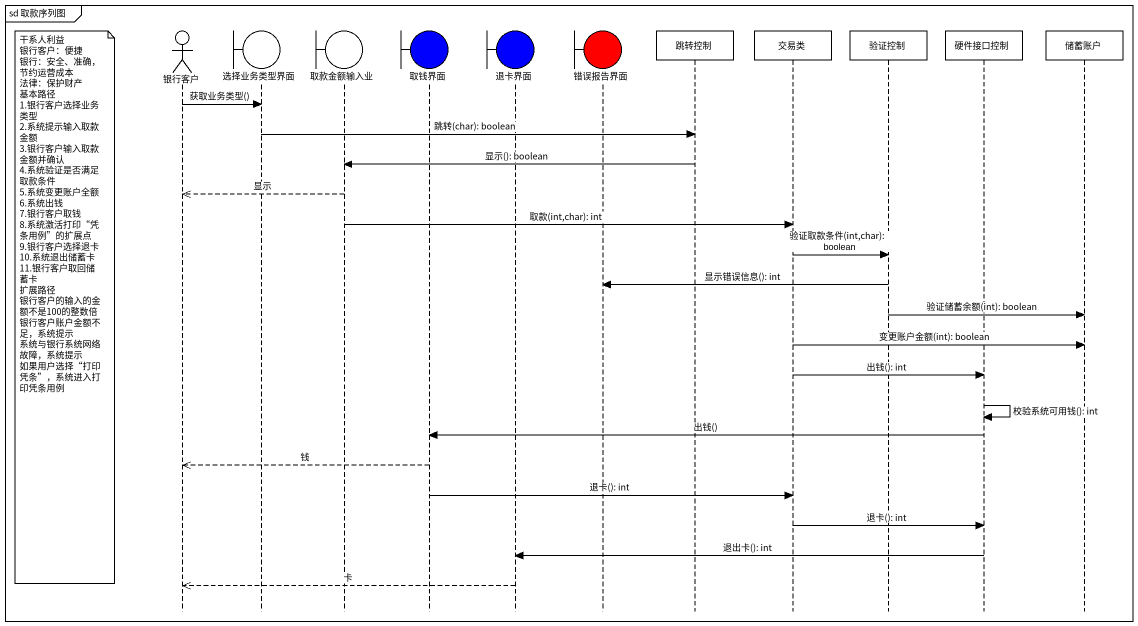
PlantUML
@startuml
mainframe sd 取款序列图
hide footbox
actor 银行客户
boundary 选择业务类型界面
boundary 取款金额输入业
boundary 取钱界面 #0000FF
boundary 退卡界面 #0000FF
boundary 错误报告界面 #FF0000
participant 跳转控制
participant 交易类
participant 验证控制
participant 硬件接口控制
participant 储蓄账户

银行客户 -> 选择业务类型界面 : 获取业务类型()
选择业务类型界面 -> 跳转控制 : 跳转(char): boolean
跳转控制 -> 取款金额输入业 : 显示(): boolean
取款金额输入业 -->> 银行客户 : 显示
取款金额输入业 -> 交易类 : 取款(int,char): int
交易类 -> 验证控制 : 验证取款条件(int,char): boolean
验证控制 -> 错误报告界面 : 显示错误信息(): int
note left of 银行客户
  干系人利益
  银行客户：便捷
  银行：安全、准确，节约运营成本
  法律：保护财产
  基本路径
  1.银行客户选择业务类型
  2.系统提示输入取款金额
  3.银行客户输入取款金额并确认
  4.系统验证是否满足取款条件
  5.系统变更账户全额
  6.系统出钱
  7.银行客户取钱
  8.系统激活打印“凭条用例”的扩展点
  9.银行客户选择退卡
  10.系统退出储蓄卡
  11.银行客户取回储蓄卡
  扩展路径
  银行客户的输入的金额不是100的整数倍
  银行客户账户金额不足，系统提示
  系统与银行系统网络故障，系统提示
  如果用户选择“打印凭条”，系统进入打印凭条用例
end note
验证控制 -> 储蓄账户 : 验证储蓄余额(int): boolean
交易类 -> 储蓄账户 : 变更账户金额(int): boolean
交易类 -> 硬件接口控制 : 出钱(): int
硬件接口控制 -> 硬件接口控制 : 校验系统可用钱(): int
硬件接口控制 -> 取钱界面 : 出钱()
取钱界面 -->> 银行客户 : 钱
取钱界面 -> 交易类 : 退卡(): int
交易类 -> 硬件接口控制 : 退卡(): int
硬件接口控制 -> 退卡界面 : 退出卡(): int
退卡界面 -->> 银行客户 : 卡
@enduml
